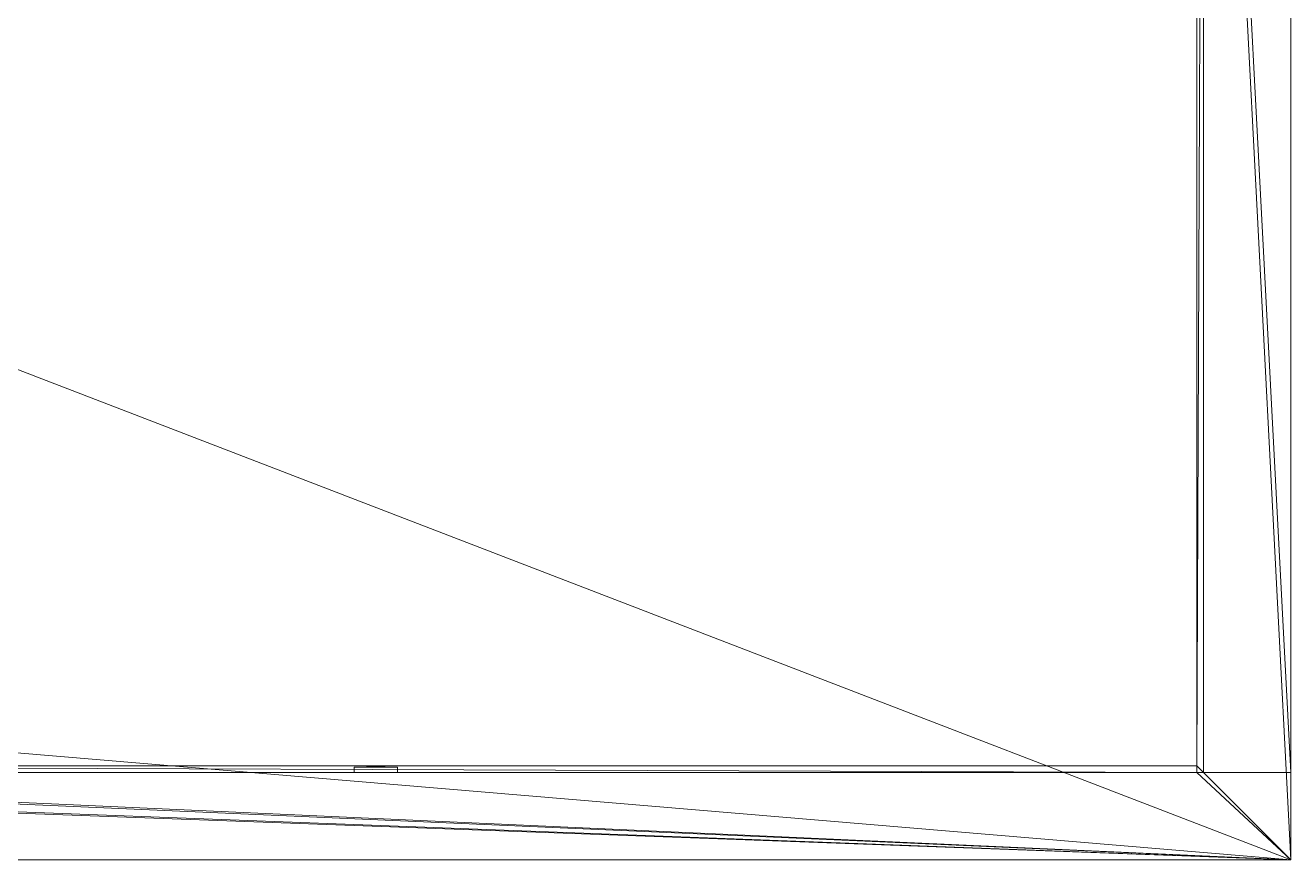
# Model space of a CAD drawing. Header units: inches. Extents: x -97 to 314, y -593 to 0.
# Drawn here: x 219.3 to 313.5, y -593.5 to -531.3 of the extents above; entities that cross this region are included whole.
import ezdxf

# ---------------------------------------------------------------- set-up
doc = ezdxf.new("R2010")
doc.units = ezdxf.units.IN
doc.header["$MEASUREMENT"] = 0
for name, color, linetype, lineweight in [('A-CLNG', 13, 'Continuous', 13), ('A-FLOR', 192, 'Continuous', 13), ('A-WALL', 113, 'Continuous', 13), ('E-ELEC-FIXT', 91, 'Continuous', 9)]:
    doc.layers.add(name, color=color, linetype=linetype, lineweight=lineweight)

# ---------------------------------------------------------------- blocks, each defined once
blk = doc.blocks.new('Switch 4 - Switch 4-645439-_3D_')
at = {"layer": 'E-ELEC-FIXT'}
mesh = blk.add_polyface(dxfattribs=at)
corners = [(-1.612, 0.394, 4.893), (1.612, 0.394, 4.893), (1.612, 0.394), (-1.612, 0.394)]
mesh.append_faces([[corners[k] for k in face] for face in [(0, 1, 2, 3)]])
mesh = blk.add_polyface(dxfattribs=at)
corners = [(1.612, 0.394), (1.612, 0), (-1.612, 0), (-1.612, 0.394)]
mesh.append_faces([[corners[k] for k in face] for face in [(0, 1, 2, 3)]])
mesh = blk.add_polyface(dxfattribs=at)
corners = [(-1.612, 0.394, 4.893), (-1.612, 0, 4.893), (1.612, 0, 4.893), (1.612, 0.394, 4.893)]
mesh.append_faces([[corners[k] for k in face] for face in [(0, 1, 2, 3)]])
mesh = blk.add_polyface(dxfattribs=at)
corners = [(-1.612, 0.394), (-1.612, 0), (-1.612, 0, 4.893), (-1.612, 0.394, 4.893)]
mesh.append_faces([[corners[k] for k in face] for face in [(0, 1, 2, 3)]])
mesh = blk.add_polyface(dxfattribs=at)
corners = [(1.612, 0), (1.612, 0, 4.893), (-1.612, 0, 4.893), (-1.612, 0)]
mesh.append_faces([[corners[k] for k in face] for face in [(0, 1, 2, 3)]])
mesh = blk.add_polyface(dxfattribs=at)
corners = [(0.358, 0.444, 2.841), (-0.384, 0.444, 2.841), (-0.509, 0.444, 2.948), (-0.604, 0.444, 3.083), (-0.663, 0.444, 3.237), (-0.683, 0.444, 3.4), (-0.663, 0.444, 3.563), (-0.604, 0.444, 3.717), (-0.509, 0.444, 3.851), (-0.384, 0.444, 3.959), (0.358, 0.444, 3.959), (0.482, 0.444, 3.851), (0.577, 0.444, 3.717), (0.636, 0.444, 3.563), (0.656, 0.444, 3.4), (0.636, 0.444, 3.237), (0.577, 0.444, 3.083), (0.482, 0.444, 2.948), (-0.183, 0.444, 3.735), (-0.328, 0.444, 3.735), (-0.328, 0.444, 3.317), (-0.183, 0.444, 3.317), (0.17, 0.444, 3.7), (0.17, 0.444, 3.346), (0.32, 0.444, 3.346), (0.32, 0.444, 3.7), (0.131, 0.444, 2.904), (0.131, 0.444, 3.04), (0.126, 0.444, 3.076), (0.112, 0.444, 3.11), (0.09, 0.444, 3.139), (0.06, 0.444, 3.162), (0.026, 0.444, 3.176), (-0.01, 0.444, 3.181), (-0.046, 0.444, 3.176), (-0.08, 0.444, 3.162), (-0.11, 0.444, 3.139), (-0.132, 0.444, 3.11), (-0.146, 0.444, 3.076), (-0.151, 0.444, 3.04), (-0.151, 0.444, 2.904), (0.356, 0.444, 1.346), (-0.383, 0.444, 1.346), (-0.507, 0.444, 1.453), (-0.601, 0.444, 1.587), (-0.66, 0.444, 1.74), (-0.68, 0.444, 1.903), (-0.66, 0.444, 2.065), (-0.601, 0.444, 2.218), (-0.507, 0.444, 2.352), (-0.383, 0.444, 2.459), (0.356, 0.444, 2.459), (0.48, 0.444, 2.352), (0.574, 0.444, 2.218), (0.633, 0.444, 2.065), (0.653, 0.444, 1.903), (0.633, 0.444, 1.74), (0.574, 0.444, 1.587), (0.48, 0.444, 1.453), (-0.183, 0.444, 2.199), (-0.326, 0.444, 2.199), (-0.326, 0.444, 1.846), (-0.183, 0.444, 1.846), (0.169, 0.444, 2.202), (0.169, 0.444, 1.849), (0.319, 0.444, 1.849), (0.319, 0.444, 2.202), (0.13, 0.444, 1.409), (0.13, 0.444, 1.544), (0.125, 0.444, 1.581), (0.111, 0.444, 1.614), (0.089, 0.444, 1.643), (0.06, 0.444, 1.666), (0.026, 0.444, 1.68), (-0.01, 0.444, 1.684), (-0.046, 0.444, 1.68), (-0.08, 0.444, 1.666), (-0.109, 0.444, 1.643), (-0.131, 0.444, 1.614), (-0.146, 0.444, 1.581), (-0.15, 0.444, 1.544), (-0.15, 0.444, 1.409)]
mesh.append_faces([[corners[k] for k in face] for face in [(28, 17, 27), (25, 13, 24), (5, 20, 4), (69, 58, 68), (66, 54, 65), (46, 61, 45)]], dxfattribs={"vtx0": -1, "vtx1": -1})
mesh.append_faces([[corners[k] for k in face] for face in [(10, 22, 18, 9), (51, 63, 59, 50)]], dxfattribs={"vtx0": -1, "vtx1": -1, "vtx2": -1})
mesh.append_faces([[corners[k] for k in face] for face in [(0, 26, 27, 17), (23, 30, 31), (24, 28, 29), (23, 31, 32), (24, 15, 16), (23, 32, 33), (21, 35, 36), (21, 34, 35), (21, 36, 37, 20), (2, 38, 39), (6, 19, 20, 5), (9, 18, 19, 8), (41, 67, 68, 58), (64, 71, 72), (65, 69, 70), (64, 72, 73), (65, 56, 57), (59, 63, 64, 62), (64, 73, 74), (62, 76, 77), (62, 75, 76), (62, 77, 78, 61), (43, 79, 80), (50, 59, 60, 49), (47, 60, 61, 46)]], dxfattribs={"vtx0": -1, "vtx2": -1})
mesh.append_faces([[corners[k] for k in face] for face in [(24, 16, 17, 28), (20, 37, 38, 2), (65, 57, 58, 69), (61, 78, 79, 43)]], dxfattribs={"vtx0": -1, "vtx2": -1, "vtx3": -1})
mesh.append_faces([[corners[k] for k in face] for face in [(24, 13, 14, 15), (25, 11, 12, 13), (20, 2, 3, 4), (19, 6, 7, 8), (65, 54, 55, 56), (61, 43, 44, 45), (60, 47, 48, 49)]], dxfattribs={"vtx0": -1, "vtx3": -1})
mesh.append_faces([[corners[k] for k in face] for face in [(53, 54, 66, 52)]], dxfattribs={"vtx1": -1, "vtx2": -1})
mesh.append_faces([[corners[k] for k in face] for face in [(33, 34, 21, 23), (74, 75, 62, 64)]], dxfattribs={"vtx1": -1, "vtx2": -1, "vtx3": -1})
mesh.append_faces([[corners[k] for k in face] for face in [(40, 26, 0, 1), (29, 30, 23, 24), (25, 22, 10, 11), (22, 23, 21, 18), (39, 40, 1, 2), (81, 67, 41, 42), (70, 71, 64, 65), (66, 63, 51, 52), (80, 81, 42, 43)]], dxfattribs={"vtx1": -1, "vtx3": -1})
mesh = blk.add_polyface(dxfattribs=at)
corners = [(-0.384, 0.444, 3.959), (-0.509, 0.444, 3.851), (-0.604, 0.444, 3.717), (-0.663, 0.444, 3.563), (-0.683, 0.444, 3.4), (-0.663, 0.444, 3.237), (-0.604, 0.444, 3.083), (-0.509, 0.444, 2.948), (-0.384, 0.444, 2.841), (-0.384, 0.394, 2.841), (-0.509, 0.394, 2.948), (-0.604, 0.394, 3.083), (-0.663, 0.394, 3.237), (-0.683, 0.394, 3.4), (-0.663, 0.394, 3.563), (-0.604, 0.394, 3.717), (-0.509, 0.394, 3.851), (-0.384, 0.394, 3.959)]
mesh.append_faces([[corners[k] for k in face] for face in [(9, 10, 7, 8), (0, 1, 16, 17)]], dxfattribs={"vtx1": -1})
mesh.append_faces([[corners[k] for k in face] for face in [(10, 11, 6, 7), (11, 12, 5, 6), (4, 5, 12, 13), (13, 14, 3, 4), (14, 15, 2, 3), (15, 16, 1, 2)]], dxfattribs={"vtx1": -1, "vtx3": -1})
mesh = blk.add_polyface(dxfattribs=at)
corners = [(0.358, 0.394, 2.841), (0.482, 0.394, 2.948), (0.577, 0.394, 3.083), (0.636, 0.394, 3.237), (0.656, 0.394, 3.4), (0.636, 0.394, 3.563), (0.577, 0.394, 3.717), (0.482, 0.394, 3.851), (0.358, 0.394, 3.959), (-0.384, 0.394, 3.959), (-0.509, 0.394, 3.851), (-0.604, 0.394, 3.717), (-0.663, 0.394, 3.563), (-0.683, 0.394, 3.4), (-0.663, 0.394, 3.237), (-0.604, 0.394, 3.083), (-0.509, 0.394, 2.948), (-0.384, 0.394, 2.841), (-0.183, 0.394, 3.735), (-0.183, 0.394, 3.317), (-0.328, 0.394, 3.317), (-0.328, 0.394, 3.735), (0.17, 0.394, 3.7), (0.32, 0.394, 3.7), (0.32, 0.394, 3.346), (0.17, 0.394, 3.346), (0.131, 0.394, 2.904), (-0.151, 0.394, 2.904), (-0.151, 0.394, 3.04), (-0.146, 0.394, 3.076), (-0.132, 0.394, 3.11), (-0.11, 0.394, 3.139), (-0.08, 0.394, 3.162), (-0.046, 0.394, 3.176), (-0.01, 0.394, 3.181), (0.026, 0.394, 3.176), (0.06, 0.394, 3.162), (0.09, 0.394, 3.139), (0.112, 0.394, 3.11), (0.126, 0.394, 3.076), (0.131, 0.394, 3.04), (0.356, 0.394, 1.346), (0.48, 0.394, 1.453), (0.574, 0.394, 1.587), (0.633, 0.394, 1.74), (0.653, 0.394, 1.903), (0.633, 0.394, 2.065), (0.574, 0.394, 2.218), (0.48, 0.394, 2.352), (0.356, 0.394, 2.459), (-0.383, 0.394, 2.459), (-0.507, 0.394, 2.352), (-0.601, 0.394, 2.218), (-0.66, 0.394, 2.065), (-0.68, 0.394, 1.903), (-0.66, 0.394, 1.74), (-0.601, 0.394, 1.587), (-0.507, 0.394, 1.453), (-0.383, 0.394, 1.346), (-0.183, 0.394, 2.199), (-0.183, 0.394, 1.846), (-0.326, 0.394, 1.846), (-0.326, 0.394, 2.199), (0.169, 0.394, 2.202), (0.319, 0.394, 2.202), (0.319, 0.394, 1.849), (0.169, 0.394, 1.849), (0.13, 0.394, 1.409), (-0.15, 0.394, 1.409), (-0.15, 0.394, 1.544), (-0.146, 0.394, 1.581), (-0.131, 0.394, 1.614), (-0.109, 0.394, 1.643), (-0.08, 0.394, 1.666), (-0.046, 0.394, 1.68), (-0.01, 0.394, 1.684), (0.026, 0.394, 1.68), (0.06, 0.394, 1.666), (0.089, 0.394, 1.643), (0.111, 0.394, 1.614), (0.125, 0.394, 1.581), (0.13, 0.394, 1.544)]
mesh.append_faces([[corners[k] for k in face] for face in [(29, 16, 28), (21, 12, 20), (4, 24, 3), (70, 57, 69), (62, 53, 61), (45, 65, 44)]], dxfattribs={"vtx0": -1, "vtx1": -1})
mesh.append_faces([[corners[k] for k in face] for face in [(17, 27, 28, 16), (27, 17, 0, 26), (19, 31, 32), (20, 29, 30), (19, 32, 33), (20, 14, 15), (22, 18, 19, 25), (19, 33, 34), (25, 36, 37), (25, 35, 36), (25, 37, 38, 24), (1, 39, 40), (5, 23, 24, 4), (8, 22, 23, 7), (58, 68, 69, 57), (68, 58, 41, 67), (60, 72, 73), (61, 70, 71), (60, 73, 74), (61, 55, 56), (60, 74, 75), (66, 77, 78), (66, 76, 77), (66, 78, 79, 65), (42, 80, 81), (49, 63, 64, 48), (46, 64, 65, 45)]], dxfattribs={"vtx0": -1, "vtx2": -1})
mesh.append_faces([[corners[k] for k in face] for face in [(20, 15, 16, 29), (24, 38, 39, 1), (61, 56, 57, 70), (65, 79, 80, 42)]], dxfattribs={"vtx0": -1, "vtx2": -1, "vtx3": -1})
mesh.append_faces([[corners[k] for k in face] for face in [(20, 12, 13, 14), (21, 10, 11, 12), (24, 1, 2, 3), (23, 5, 6, 7), (61, 53, 54, 55), (65, 42, 43, 44), (64, 46, 47, 48)]], dxfattribs={"vtx0": -1, "vtx3": -1})
mesh.append_faces([[corners[k] for k in face] for face in [(52, 53, 62, 51)]], dxfattribs={"vtx1": -1, "vtx2": -1})
mesh.append_faces([[corners[k] for k in face] for face in [(8, 9, 18, 22), (34, 35, 25, 19), (49, 50, 59, 63), (75, 76, 66, 60)]], dxfattribs={"vtx1": -1, "vtx2": -1, "vtx3": -1})
mesh.append_faces([[corners[k] for k in face] for face in [(30, 31, 19, 20), (21, 18, 9, 10), (40, 26, 0, 1), (71, 72, 60, 61), (62, 59, 50, 51), (59, 60, 66, 63), (81, 67, 41, 42)]], dxfattribs={"vtx1": -1, "vtx3": -1})
mesh = blk.add_polyface(dxfattribs=at)
corners = [(-0.383, 0.444, 2.459), (-0.507, 0.444, 2.352), (-0.601, 0.444, 2.218), (-0.66, 0.444, 2.065), (-0.68, 0.444, 1.903), (-0.66, 0.444, 1.74), (-0.601, 0.444, 1.587), (-0.507, 0.444, 1.453), (-0.383, 0.444, 1.346), (-0.383, 0.394, 1.346), (-0.507, 0.394, 1.453), (-0.601, 0.394, 1.587), (-0.66, 0.394, 1.74), (-0.68, 0.394, 1.903), (-0.66, 0.394, 2.065), (-0.601, 0.394, 2.218), (-0.507, 0.394, 2.352), (-0.383, 0.394, 2.459)]
mesh.append_faces([[corners[k] for k in face] for face in [(9, 10, 7, 8), (0, 1, 16, 17)]], dxfattribs={"vtx1": -1})
mesh.append_faces([[corners[k] for k in face] for face in [(10, 11, 6, 7), (11, 12, 5, 6), (4, 5, 12, 13), (13, 14, 3, 4), (14, 15, 2, 3), (15, 16, 1, 2)]], dxfattribs={"vtx1": -1, "vtx3": -1})
mesh = blk.add_polyface(dxfattribs=at)
corners = [(-0.384, 0.444, 3.959), (-0.384, 0.394, 3.959), (0.358, 0.394, 3.959), (0.358, 0.444, 3.959)]
mesh.append_faces([[corners[k] for k in face] for face in [(0, 1, 2, 3)]])
mesh = blk.add_polyface(dxfattribs=at)
corners = [(0.358, 0.444, 2.841), (0.358, 0.394, 2.841), (-0.384, 0.394, 2.841), (-0.384, 0.444, 2.841)]
mesh.append_faces([[corners[k] for k in face] for face in [(0, 1, 2, 3)]])
mesh = blk.add_polyface(dxfattribs=at)
corners = [(-0.383, 0.444, 2.459), (-0.383, 0.394, 2.459), (0.356, 0.394, 2.459), (0.356, 0.444, 2.459)]
mesh.append_faces([[corners[k] for k in face] for face in [(0, 1, 2, 3)]])
mesh = blk.add_polyface(dxfattribs=at)
corners = [(0.356, 0.444, 1.346), (0.356, 0.394, 1.346), (-0.383, 0.394, 1.346), (-0.383, 0.444, 1.346)]
mesh.append_faces([[corners[k] for k in face] for face in [(0, 1, 2, 3)]])
mesh = blk.add_polyface(dxfattribs=at)
corners = [(-0.328, 0.444, 3.317), (-0.328, 0.394, 3.317), (-0.183, 0.394, 3.317), (-0.183, 0.444, 3.317)]
mesh.append_faces([[corners[k] for k in face] for face in [(0, 1, 2, 3)]])
mesh = blk.add_polyface(dxfattribs=at)
corners = [(-0.328, 0.444, 3.735), (-0.328, 0.394, 3.735), (-0.328, 0.394, 3.317), (-0.328, 0.444, 3.317)]
mesh.append_faces([[corners[k] for k in face] for face in [(0, 1, 2, 3)]])
mesh = blk.add_polyface(dxfattribs=at)
corners = [(-0.183, 0.444, 3.735), (-0.183, 0.394, 3.735), (-0.328, 0.394, 3.735), (-0.328, 0.444, 3.735)]
mesh.append_faces([[corners[k] for k in face] for face in [(0, 1, 2, 3)]])
mesh = blk.add_polyface(dxfattribs=at)
corners = [(-0.326, 0.444, 1.846), (-0.326, 0.394, 1.846), (-0.183, 0.394, 1.846), (-0.183, 0.444, 1.846)]
mesh.append_faces([[corners[k] for k in face] for face in [(0, 1, 2, 3)]])
mesh = blk.add_polyface(dxfattribs=at)
corners = [(-0.326, 0.444, 2.199), (-0.326, 0.394, 2.199), (-0.326, 0.394, 1.846), (-0.326, 0.444, 1.846)]
mesh.append_faces([[corners[k] for k in face] for face in [(0, 1, 2, 3)]])
mesh = blk.add_polyface(dxfattribs=at)
corners = [(-0.183, 0.444, 2.199), (-0.183, 0.394, 2.199), (-0.326, 0.394, 2.199), (-0.326, 0.444, 2.199)]
mesh.append_faces([[corners[k] for k in face] for face in [(0, 1, 2, 3)]])
mesh = blk.add_polyface(dxfattribs=at)
corners = [(-0.183, 0.444, 3.317), (-0.183, 0.394, 3.317), (-0.183, 0.394, 3.735), (-0.183, 0.444, 3.735)]
mesh.append_faces([[corners[k] for k in face] for face in [(0, 1, 2, 3)]])
mesh = blk.add_polyface(dxfattribs=at)
corners = [(-0.183, 0.444, 1.846), (-0.183, 0.394, 1.846), (-0.183, 0.394, 2.199), (-0.183, 0.444, 2.199)]
mesh.append_faces([[corners[k] for k in face] for face in [(0, 1, 2, 3)]])
mesh = blk.add_polyface(dxfattribs=at)
corners = [(-0.151, 0.444, 2.904), (-0.151, 0.394, 2.904), (0.131, 0.394, 2.904), (0.131, 0.444, 2.904)]
mesh.append_faces([[corners[k] for k in face] for face in [(0, 1, 2, 3)]])
mesh = blk.add_polyface(dxfattribs=at)
corners = [(-0.151, 0.444, 3.04), (-0.151, 0.394, 3.04), (-0.151, 0.394, 2.904), (-0.151, 0.444, 2.904)]
mesh.append_faces([[corners[k] for k in face] for face in [(0, 1, 2, 3)]])
mesh = blk.add_polyface(dxfattribs=at)
corners = [(-0.151, 0.444, 3.04), (-0.146, 0.444, 3.076), (-0.132, 0.444, 3.11), (-0.11, 0.444, 3.139), (-0.08, 0.444, 3.162), (-0.046, 0.444, 3.176), (-0.01, 0.444, 3.181), (0.026, 0.444, 3.176), (0.06, 0.444, 3.162), (0.09, 0.444, 3.139), (0.112, 0.444, 3.11), (0.126, 0.444, 3.076), (0.131, 0.444, 3.04), (0.131, 0.394, 3.04), (0.126, 0.394, 3.076), (0.112, 0.394, 3.11), (0.09, 0.394, 3.139), (0.06, 0.394, 3.162), (0.026, 0.394, 3.176), (-0.01, 0.394, 3.181), (-0.046, 0.394, 3.176), (-0.08, 0.394, 3.162), (-0.11, 0.394, 3.139), (-0.132, 0.394, 3.11), (-0.146, 0.394, 3.076), (-0.151, 0.394, 3.04)]
mesh.append_faces([[corners[k] for k in face] for face in [(0, 1, 24, 25)]], dxfattribs={"vtx1": -1})
mesh.append_faces([[corners[k] for k in face] for face in [(10, 11, 14, 15), (8, 9, 16, 17), (9, 10, 15, 16), (7, 8, 17, 18), (18, 19, 6, 7), (4, 5, 20, 21), (3, 4, 21, 22), (1, 2, 23, 24), (2, 3, 22, 23), (19, 20, 5, 6)]], dxfattribs={"vtx1": -1, "vtx3": -1})
mesh.append_faces([[corners[k] for k in face] for face in [(11, 12, 13, 14)]], dxfattribs={"vtx3": -1})
mesh = blk.add_polyface(dxfattribs=at)
corners = [(-0.15, 0.444, 1.409), (-0.15, 0.394, 1.409), (0.13, 0.394, 1.409), (0.13, 0.444, 1.409)]
mesh.append_faces([[corners[k] for k in face] for face in [(0, 1, 2, 3)]])
mesh = blk.add_polyface(dxfattribs=at)
corners = [(-0.15, 0.444, 1.544), (-0.15, 0.394, 1.544), (-0.15, 0.394, 1.409), (-0.15, 0.444, 1.409)]
mesh.append_faces([[corners[k] for k in face] for face in [(0, 1, 2, 3)]])
mesh = blk.add_polyface(dxfattribs=at)
corners = [(-0.15, 0.444, 1.544), (-0.146, 0.444, 1.581), (-0.131, 0.444, 1.614), (-0.109, 0.444, 1.643), (-0.08, 0.444, 1.666), (-0.046, 0.444, 1.68), (-0.01, 0.444, 1.684), (0.026, 0.444, 1.68), (0.06, 0.444, 1.666), (0.089, 0.444, 1.643), (0.111, 0.444, 1.614), (0.125, 0.444, 1.581), (0.13, 0.444, 1.544), (0.13, 0.394, 1.544), (0.125, 0.394, 1.581), (0.111, 0.394, 1.614), (0.089, 0.394, 1.643), (0.06, 0.394, 1.666), (0.026, 0.394, 1.68), (-0.01, 0.394, 1.684), (-0.046, 0.394, 1.68), (-0.08, 0.394, 1.666), (-0.109, 0.394, 1.643), (-0.131, 0.394, 1.614), (-0.146, 0.394, 1.581), (-0.15, 0.394, 1.544)]
mesh.append_faces([[corners[k] for k in face] for face in [(0, 1, 24, 25)]], dxfattribs={"vtx1": -1})
mesh.append_faces([[corners[k] for k in face] for face in [(10, 11, 14, 15), (8, 9, 16, 17), (9, 10, 15, 16), (7, 8, 17, 18), (18, 19, 6, 7), (4, 5, 20, 21), (3, 4, 21, 22), (1, 2, 23, 24), (2, 3, 22, 23), (19, 20, 5, 6)]], dxfattribs={"vtx1": -1, "vtx3": -1})
mesh.append_faces([[corners[k] for k in face] for face in [(11, 12, 13, 14)]], dxfattribs={"vtx3": -1})
mesh = blk.add_polyface(dxfattribs=at)
corners = [(0.13, 0.444, 1.409), (0.13, 0.394, 1.409), (0.13, 0.394, 1.544), (0.13, 0.444, 1.544)]
mesh.append_faces([[corners[k] for k in face] for face in [(0, 1, 2, 3)]])
mesh = blk.add_polyface(dxfattribs=at)
corners = [(0.131, 0.444, 2.904), (0.131, 0.394, 2.904), (0.131, 0.394, 3.04), (0.131, 0.444, 3.04)]
mesh.append_faces([[corners[k] for k in face] for face in [(0, 1, 2, 3)]])
mesh = blk.add_polyface(dxfattribs=at)
corners = [(0.319, 0.444, 2.202), (0.319, 0.394, 2.202), (0.169, 0.394, 2.202), (0.169, 0.444, 2.202)]
mesh.append_faces([[corners[k] for k in face] for face in [(0, 1, 2, 3)]])
mesh = blk.add_polyface(dxfattribs=at)
corners = [(0.169, 0.444, 1.849), (0.169, 0.394, 1.849), (0.319, 0.394, 1.849), (0.319, 0.444, 1.849)]
mesh.append_faces([[corners[k] for k in face] for face in [(0, 1, 2, 3)]])
mesh = blk.add_polyface(dxfattribs=at)
corners = [(0.169, 0.444, 2.202), (0.169, 0.394, 2.202), (0.169, 0.394, 1.849), (0.169, 0.444, 1.849)]
mesh.append_faces([[corners[k] for k in face] for face in [(0, 1, 2, 3)]])
mesh = blk.add_polyface(dxfattribs=at)
corners = [(0.32, 0.444, 3.7), (0.32, 0.394, 3.7), (0.17, 0.394, 3.7), (0.17, 0.444, 3.7)]
mesh.append_faces([[corners[k] for k in face] for face in [(0, 1, 2, 3)]])
mesh = blk.add_polyface(dxfattribs=at)
corners = [(0.17, 0.444, 3.346), (0.17, 0.394, 3.346), (0.32, 0.394, 3.346), (0.32, 0.444, 3.346)]
mesh.append_faces([[corners[k] for k in face] for face in [(0, 1, 2, 3)]])
mesh = blk.add_polyface(dxfattribs=at)
corners = [(0.17, 0.444, 3.7), (0.17, 0.394, 3.7), (0.17, 0.394, 3.346), (0.17, 0.444, 3.346)]
mesh.append_faces([[corners[k] for k in face] for face in [(0, 1, 2, 3)]])
mesh = blk.add_polyface(dxfattribs=at)
corners = [(0.319, 0.444, 1.849), (0.319, 0.394, 1.849), (0.319, 0.394, 2.202), (0.319, 0.444, 2.202)]
mesh.append_faces([[corners[k] for k in face] for face in [(0, 1, 2, 3)]])
mesh = blk.add_polyface(dxfattribs=at)
corners = [(0.32, 0.444, 3.346), (0.32, 0.394, 3.346), (0.32, 0.394, 3.7), (0.32, 0.444, 3.7)]
mesh.append_faces([[corners[k] for k in face] for face in [(0, 1, 2, 3)]])
mesh = blk.add_polyface(dxfattribs=at)
corners = [(0.356, 0.444, 1.346), (0.48, 0.444, 1.453), (0.574, 0.444, 1.587), (0.633, 0.444, 1.74), (0.653, 0.444, 1.903), (0.633, 0.444, 2.065), (0.574, 0.444, 2.218), (0.48, 0.444, 2.352), (0.356, 0.444, 2.459), (0.356, 0.394, 2.459), (0.48, 0.394, 2.352), (0.574, 0.394, 2.218), (0.633, 0.394, 2.065), (0.653, 0.394, 1.903), (0.633, 0.394, 1.74), (0.574, 0.394, 1.587), (0.48, 0.394, 1.453), (0.356, 0.394, 1.346)]
mesh.append_faces([[corners[k] for k in face] for face in [(9, 10, 7, 8), (0, 1, 16, 17)]], dxfattribs={"vtx1": -1})
mesh.append_faces([[corners[k] for k in face] for face in [(10, 11, 6, 7), (11, 12, 5, 6), (4, 5, 12, 13), (13, 14, 3, 4), (14, 15, 2, 3), (15, 16, 1, 2)]], dxfattribs={"vtx1": -1, "vtx3": -1})
mesh = blk.add_polyface(dxfattribs=at)
corners = [(0.358, 0.444, 2.841), (0.482, 0.444, 2.948), (0.577, 0.444, 3.083), (0.636, 0.444, 3.237), (0.656, 0.444, 3.4), (0.636, 0.444, 3.563), (0.577, 0.444, 3.717), (0.482, 0.444, 3.851), (0.358, 0.444, 3.959), (0.358, 0.394, 3.959), (0.482, 0.394, 3.851), (0.577, 0.394, 3.717), (0.636, 0.394, 3.563), (0.656, 0.394, 3.4), (0.636, 0.394, 3.237), (0.577, 0.394, 3.083), (0.482, 0.394, 2.948), (0.358, 0.394, 2.841)]
mesh.append_faces([[corners[k] for k in face] for face in [(9, 10, 7, 8), (0, 1, 16, 17)]], dxfattribs={"vtx1": -1})
mesh.append_faces([[corners[k] for k in face] for face in [(10, 11, 6, 7), (11, 12, 5, 6), (4, 5, 12, 13), (13, 14, 3, 4), (14, 15, 2, 3), (15, 16, 1, 2)]], dxfattribs={"vtx1": -1, "vtx3": -1})
mesh = blk.add_polyface(dxfattribs=at)
corners = [(1.612, 0.394, 4.893), (1.612, 0, 4.893), (1.612, 0), (1.612, 0.394)]
mesh.append_faces([[corners[k] for k in face] for face in [(0, 1, 2, 3)]])

msp = doc.modelspace()

# ---------------------------------------------------------------- block references
at = {"layer": 'E-ELEC-FIXT'}
msp.add_blockref('Switch 4 - Switch 4-645439-_3D_', (245.362, -587, 76), dxfattribs=at)

# ---------------------------------------------------------------- meshes
at = {"layer": 'A-CLNG'}
mesh = msp.add_polyface(dxfattribs=at)
corners = [(76, -326.5, 160), (76, -593.5, 160), (313.5, -593.5, 160), (313.5, -458.5, 160), (306.5, -458.5, 160), (306.5, -326.5, 160), (111, -515.5, 160), (111, -576.5, 160), (90, -576.5, 160), (90, -515.5, 160)]
mesh.append_faces([[corners[k] for k in face] for face in [(7, 2, 6)]], dxfattribs={"vtx0": -1, "vtx1": -1})
mesh.append_faces([[corners[k] for k in face] for face in [(6, 4, 0, 9)]], dxfattribs={"vtx0": -1, "vtx1": -1, "vtx2": -1})
mesh.append_faces([[corners[k] for k in face] for face in [(1, 8, 9, 0)]], dxfattribs={"vtx0": -1, "vtx2": -1})
mesh.append_faces([[corners[k] for k in face] for face in [(7, 8, 1, 2)]], dxfattribs={"vtx1": -1, "vtx3": -1})
mesh.append_faces([[corners[k] for k in face] for face in [(4, 5, 0)]], dxfattribs={"vtx2": -1})
mesh.append_faces([[corners[k] for k in face] for face in [(2, 3, 4, 6)]], dxfattribs={"vtx2": -1, "vtx3": -1})
mesh = msp.add_polyface(dxfattribs=at)
corners = [(76, -326.5, 155), (306.5, -326.5, 155), (306.5, -458.5, 155), (313.5, -458.5, 155), (313.5, -593.5, 155), (76, -593.5, 155), (111, -515.5, 155), (90, -515.5, 155), (90, -576.5, 155), (111, -576.5, 155)]
mesh.append_faces([[corners[k] for k in face] for face in [(6, 4, 9)]], dxfattribs={"vtx0": -1, "vtx1": -1})
mesh.append_faces([[corners[k] for k in face] for face in [(0, 2, 6, 7)]], dxfattribs={"vtx0": -1, "vtx1": -1, "vtx3": -1})
mesh.append_faces([[corners[k] for k in face] for face in [(5, 8, 9, 4)]], dxfattribs={"vtx0": -1, "vtx2": -1})
mesh.append_faces([[corners[k] for k in face] for face in [(1, 2, 0)]], dxfattribs={"vtx1": -1})
mesh.append_faces([[corners[k] for k in face] for face in [(7, 8, 5, 0)]], dxfattribs={"vtx1": -1, "vtx3": -1})
mesh.append_faces([[corners[k] for k in face] for face in [(2, 3, 4, 6)]], dxfattribs={"vtx2": -1, "vtx3": -1})
mesh = msp.add_polyface(dxfattribs=at)
corners = [(313.5, -593.5, 160), (313.5, -593.5, 155), (313.5, -458.5, 155), (313.5, -458.5, 160)]
mesh.append_faces([[corners[k] for k in face] for face in [(0, 1, 2, 3)]])
mesh = msp.add_polyface(dxfattribs=at)
corners = [(76, -593.5, 160), (76, -593.5, 155), (313.5, -593.5, 155), (313.5, -593.5, 160)]
mesh.append_faces([[corners[k] for k in face] for face in [(0, 1, 2, 3)]])
at = {"layer": 'A-FLOR'}
mesh = msp.add_polyface(dxfattribs=at)
corners = [(306.5, -331, 59), (306.5, -458.5, 59), (313.5, -458.5, 59), (313.5, -593.5, 59), (-96, -593.5, 59), (-96, -338.5, 59), (76, -338.5, 59), (76, -352.57, 59), (109, -352.57, 59), (109, -331, 59)]
mesh.append_faces([[corners[k] for k in face] for face in [(8, 4, 7)]], dxfattribs={"vtx0": -1, "vtx1": -1})
mesh.append_faces([[corners[k] for k in face] for face in [(8, 1, 3, 4)]], dxfattribs={"vtx0": -1, "vtx1": -1, "vtx3": -1})
mesh.append_faces([[corners[k] for k in face] for face in [(2, 3, 1)]], dxfattribs={"vtx1": -1})
mesh.append_faces([[corners[k] for k in face] for face in [(5, 6, 7, 4)]], dxfattribs={"vtx2": -1})
mesh.append_faces([[corners[k] for k in face] for face in [(8, 9, 0, 1)]], dxfattribs={"vtx3": -1})
mesh = msp.add_polyface(dxfattribs=at)
corners = [(306.5, -331, 64), (109, -331, 64), (109, -352.57, 64), (76, -352.57, 64), (76, -338.5, 64), (-96, -338.5, 64), (-96, -593.5, 64), (313.5, -593.5, 64), (313.5, -458.5, 64), (306.5, -458.5, 64)]
mesh.append_faces([[corners[k] for k in face] for face in [(2, 9, 0, 1)]], dxfattribs={"vtx0": -1})
mesh.append_faces([[corners[k] for k in face] for face in [(6, 2, 3)]], dxfattribs={"vtx0": -1, "vtx2": -1})
mesh.append_faces([[corners[k] for k in face] for face in [(2, 6, 7, 9)]], dxfattribs={"vtx0": -1, "vtx2": -1, "vtx3": -1})
mesh.append_faces([[corners[k] for k in face] for face in [(7, 8, 9)]], dxfattribs={"vtx2": -1})
mesh.append_faces([[corners[k] for k in face] for face in [(3, 4, 5, 6)]], dxfattribs={"vtx3": -1})
mesh = msp.add_polyface(dxfattribs=at)
corners = [(313.5, -458.5, 59), (313.5, -458.5, 64), (313.5, -593.5, 64), (313.5, -593.5, 59)]
mesh.append_faces([[corners[k] for k in face] for face in [(0, 1, 2, 3)]])
mesh = msp.add_polyface(dxfattribs=at)
corners = [(313.5, -593.5, 59), (313.5, -593.5, 64), (-96, -593.5, 64), (-96, -593.5, 59)]
mesh.append_faces([[corners[k] for k in face] for face in [(0, 1, 2, 3)]])
at = {"layer": 'A-WALL'}
mesh = msp.add_polyface(dxfattribs=at)
corners = [(307, -587, 64), (307, -587, 155), (307, -463, 155), (307, -458.5, 155), (307, -458.5, 64), (307, -463, 64), (307, -463.5, 64), (307, -529.984, 143), (307, -529.984, 95), (307, -466.984, 95), (307, -466.984, 143)]
mesh.append_faces([[corners[k] for k in face] for face in [(10, 2, 3, 9), (9, 5, 6, 8), (8, 6, 0), (8, 0, 1, 7), (7, 1, 2, 10)]], dxfattribs={"vtx0": -1, "vtx2": -1})
mesh.append_faces([[corners[k] for k in face] for face in [(9, 3, 4, 5)]], dxfattribs={"vtx0": -1, "vtx3": -1})
mesh = msp.add_polyface(dxfattribs=at)
corners = [(313.5, -458.5, 64), (313.5, -587, 64), (307, -587, 64), (307, -463.5, 64), (307, -463, 64), (307, -458.5, 64)]
mesh.append_faces([[corners[k] for k in face] for face in [(3, 0, 1, 2), (0, 3, 4, 5)]], dxfattribs={"vtx0": -1})
mesh = msp.add_polyface(dxfattribs=at)
corners = [(313.5, -587, 155), (313.5, -458.5, 155), (307, -458.5, 155), (307, -463, 155), (307, -587, 155)]
mesh.append_faces([[corners[k] for k in face] for face in [(3, 0, 1, 2)]], dxfattribs={"vtx0": -1})
mesh.append_faces([[corners[k] for k in face] for face in [(3, 4, 0)]], dxfattribs={"vtx2": -1})
mesh = msp.add_polyface(dxfattribs=at)
corners = [(313.5, -587, 64), (313.5, -458.5, 64), (313.5, -458.5, 155), (313.5, -587, 155), (313.5, -529.984, 143), (313.5, -466.984, 143), (313.5, -466.984, 95), (313.5, -529.984, 95)]
mesh.append_faces([[corners[k] for k in face] for face in [(7, 0, 1, 6), (6, 1, 2, 5)]], dxfattribs={"vtx0": -1, "vtx2": -1})
mesh.append_faces([[corners[k] for k in face] for face in [(3, 0, 7, 4), (2, 3, 4, 5)]], dxfattribs={"vtx1": -1, "vtx3": -1})
mesh = msp.add_polyface(dxfattribs=at)
corners = [(306.5, -463.5, 64), (306.5, -586.5, 64), (306.5, -587, 64), (306.5, -587, 66), (306.5, -586.5, 66), (306.5, -463.5, 66)]
mesh.append_faces([[corners[k] for k in face] for face in [(2, 3, 4, 1)]], dxfattribs={"vtx2": -1})
mesh.append_faces([[corners[k] for k in face] for face in [(4, 5, 0, 1)]], dxfattribs={"vtx3": -1})
mesh = msp.add_polyface(dxfattribs=at)
corners = [(306.5, -587, 64), (306.5, -586.5, 64), (306.5, -463.5, 64), (307, -463.5, 64), (307, -587, 64)]
mesh.append_faces([[corners[k] for k in face] for face in [(1, 4, 0)]], dxfattribs={"vtx0": -1})
mesh.append_faces([[corners[k] for k in face] for face in [(3, 4, 1, 2)]], dxfattribs={"vtx1": -1})
mesh = msp.add_polyface(dxfattribs=at)
corners = [(306.5, -463.5, 66), (306.5, -586.5, 66), (306.5, -587, 66), (307, -587, 66), (307, -463.5, 66)]
mesh.append_faces([[corners[k] for k in face] for face in [(1, 4, 0)]], dxfattribs={"vtx0": -1})
mesh.append_faces([[corners[k] for k in face] for face in [(3, 4, 1, 2)]], dxfattribs={"vtx1": -1})
mesh = msp.add_polyface(dxfattribs=at)
corners = [(307, -463.5, 66), (307, -587, 66), (307, -587, 64), (307, -463.5, 64)]
mesh.append_faces([[corners[k] for k in face] for face in [(0, 1, 2, 3)]])
mesh = msp.add_polyface(dxfattribs=at)
corners = [(-89.5, -587, 64), (-89.5, -587, 66), (-89.5, -587, 155), (136, -587, 155), (140.5, -587, 155), (165, -587, 155), (169.5, -587, 155), (307, -587, 155), (313.5, -587, 155), (313.5, -587, 64), (307, -587, 64), (306.5, -587, 64), (169.5, -587, 64), (165, -587, 64), (141, -587, 64), (140.5, -587, 64), (136, -587, 64), (76, -587, 64), (69.5, -587, 64), (10.5, -587, 64), (10, -587, 64), (-29, -587, 64), (-29.5, -587, 64), (-34, -587, 64), (-89, -587, 64), (36, -587, 146), (14, -587, 146), (14, -587, 98), (36, -587, 98)]
mesh.append_faces([[corners[k] for k in face] for face in [(1, 23, 24, 0)]], dxfattribs={"vtx0": -1})
mesh.append_faces([[corners[k] for k in face] for face in [(28, 19, 27)]], dxfattribs={"vtx0": -1, "vtx1": -1})
mesh.append_faces([[corners[k] for k in face] for face in [(23, 2, 26, 27)]], dxfattribs={"vtx0": -1, "vtx1": -1, "vtx3": -1})
mesh.append_faces([[corners[k] for k in face] for face in [(26, 2, 3, 25)]], dxfattribs={"vtx0": -1, "vtx2": -1})
mesh.append_faces([[corners[k] for k in face] for face in [(7, 9, 10, 11), (5, 12, 13, 14), (27, 19, 20, 21), (28, 17, 18, 19)]], dxfattribs={"vtx0": -1, "vtx3": -1})
mesh.append_faces([[corners[k] for k in face] for face in [(5, 6, 12), (15, 16, 4), (22, 23, 27, 21), (1, 2, 23)]], dxfattribs={"vtx1": -1, "vtx2": -1})
mesh.append_faces([[corners[k] for k in face] for face in [(28, 25, 3, 17)]], dxfattribs={"vtx1": -1, "vtx2": -1, "vtx3": -1})
mesh.append_faces([[corners[k] for k in face] for face in [(11, 12, 6, 7), (14, 15, 4, 5), (16, 17, 3, 4)]], dxfattribs={"vtx1": -1, "vtx3": -1})
mesh.append_faces([[corners[k] for k in face] for face in [(7, 8, 9)]], dxfattribs={"vtx2": -1})
mesh = msp.add_polyface(dxfattribs=at)
corners = [(313.5, -593.5, 64), (-89.5, -593.5, 64), (-89.5, -587, 64), (-89, -587, 64), (-34, -587, 64), (-29.5, -587, 64), (-29, -587, 64), (10, -587, 64), (10.5, -587, 64), (69.5, -587, 64), (76, -587, 64), (136, -587, 64), (140.5, -587, 64), (141, -587, 64), (165, -587, 64), (169.5, -587, 64), (306.5, -587, 64), (307, -587, 64), (313.5, -587, 64)]
mesh.append_faces([[corners[k] for k in face] for face in [(11, 0, 1, 10), (0, 15, 16)]], dxfattribs={"vtx0": -1, "vtx2": -1})
mesh.append_faces([[corners[k] for k in face] for face in [(1, 6, 7, 8)]], dxfattribs={"vtx0": -1, "vtx3": -1})
mesh.append_faces([[corners[k] for k in face] for face in [(3, 4, 1, 2)]], dxfattribs={"vtx1": -1})
mesh.append_faces([[corners[k] for k in face] for face in [(9, 10, 1, 8), (12, 13, 0, 11), (14, 15, 0, 13), (5, 6, 1, 4)]], dxfattribs={"vtx1": -1, "vtx2": -1})
mesh.append_faces([[corners[k] for k in face] for face in [(17, 18, 0, 16)]], dxfattribs={"vtx2": -1})
mesh = msp.add_polyface(dxfattribs=at)
corners = [(-89.5, -593.5, 155), (313.5, -593.5, 155), (313.5, -587, 155), (307, -587, 155), (169.5, -587, 155), (165, -587, 155), (140.5, -587, 155), (136, -587, 155), (-89.5, -587, 155)]
mesh.append_faces([[corners[k] for k in face] for face in [(3, 1, 2)]], dxfattribs={"vtx0": -1})
mesh.append_faces([[corners[k] for k in face] for face in [(1, 3, 4, 5)]], dxfattribs={"vtx0": -1, "vtx3": -1})
mesh.append_faces([[corners[k] for k in face] for face in [(6, 7, 1, 5)]], dxfattribs={"vtx1": -1, "vtx2": -1})
mesh.append_faces([[corners[k] for k in face] for face in [(7, 8, 0, 1)]], dxfattribs={"vtx3": -1})
mesh = msp.add_polyface(dxfattribs=at)
corners = [(306.5, -586.5, 64), (170, -586.5, 64), (169.5, -586.5, 64), (169.5, -586.5, 66), (170, -586.5, 66), (306.5, -586.5, 66)]
mesh.append_faces([[corners[k] for k in face] for face in [(5, 0, 1, 4), (2, 3, 4, 1)]], dxfattribs={"vtx2": -1})
mesh = msp.add_polyface(dxfattribs=at)
corners = [(169.5, -586.5, 64), (170, -586.5, 64), (306.5, -586.5, 64), (306.5, -587, 64), (169.5, -587, 64)]
mesh.append_faces([[corners[k] for k in face] for face in [(1, 4, 0)]], dxfattribs={"vtx0": -1})
mesh.append_faces([[corners[k] for k in face] for face in [(3, 4, 1, 2)]], dxfattribs={"vtx1": -1})
mesh = msp.add_polyface(dxfattribs=at)
corners = [(306.5, -586.5, 66), (170, -586.5, 66), (169.5, -586.5, 66), (169.5, -587, 66), (306.5, -587, 66)]
mesh.append_faces([[corners[k] for k in face] for face in [(1, 4, 0)]], dxfattribs={"vtx0": -1})
mesh.append_faces([[corners[k] for k in face] for face in [(3, 4, 1, 2)]], dxfattribs={"vtx1": -1})
mesh = msp.add_polyface(dxfattribs=at)
corners = [(306.5, -587, 66), (169.5, -587, 66), (169.5, -587, 64), (306.5, -587, 64)]
mesh.append_faces([[corners[k] for k in face] for face in [(0, 1, 2, 3)]])
mesh = msp.add_polyface(dxfattribs=at)
corners = [(306.5, -586.5, 66), (306.5, -587, 66), (306.5, -587, 64), (306.5, -586.5, 64)]
mesh.append_faces([[corners[k] for k in face] for face in [(0, 1, 2, 3)]])
mesh = msp.add_polyface(dxfattribs=at)
corners = [(306.5, -587, 64), (307, -587, 64), (307, -587, 66), (306.5, -587, 66)]
mesh.append_faces([[corners[k] for k in face] for face in [(0, 1, 2, 3)]])
mesh = msp.add_polyface(dxfattribs=at)
corners = [(313.5, -587, 155), (307, -587, 155), (307, -587, 64), (313.5, -587, 64)]
mesh.append_faces([[corners[k] for k in face] for face in [(0, 1, 2, 3)]])
mesh = msp.add_polyface(dxfattribs=at)
corners = [(313.5, -587, 64), (313.5, -587, 155), (313.5, -593.5, 155), (313.5, -593.5, 64)]
mesh.append_faces([[corners[k] for k in face] for face in [(0, 1, 2, 3)]])
mesh = msp.add_polyface(dxfattribs=at)
corners = [(-89.5, -593.5, 155), (-89.5, -593.5, 64), (313.5, -593.5, 64), (313.5, -593.5, 155), (36, -593.5, 146), (36, -593.5, 98), (14, -593.5, 98), (14, -593.5, 146)]
mesh.append_faces([[corners[k] for k in face] for face in [(6, 1, 5)]], dxfattribs={"vtx0": -1, "vtx1": -1})
mesh.append_faces([[corners[k] for k in face] for face in [(0, 7, 4, 3), (3, 4, 5)]], dxfattribs={"vtx0": -1, "vtx2": -1})
mesh.append_faces([[corners[k] for k in face] for face in [(2, 3, 5, 1)]], dxfattribs={"vtx1": -1, "vtx2": -1})
mesh.append_faces([[corners[k] for k in face] for face in [(0, 1, 6, 7)]], dxfattribs={"vtx1": -1, "vtx3": -1})

doc.saveas('drawing.dxf')
